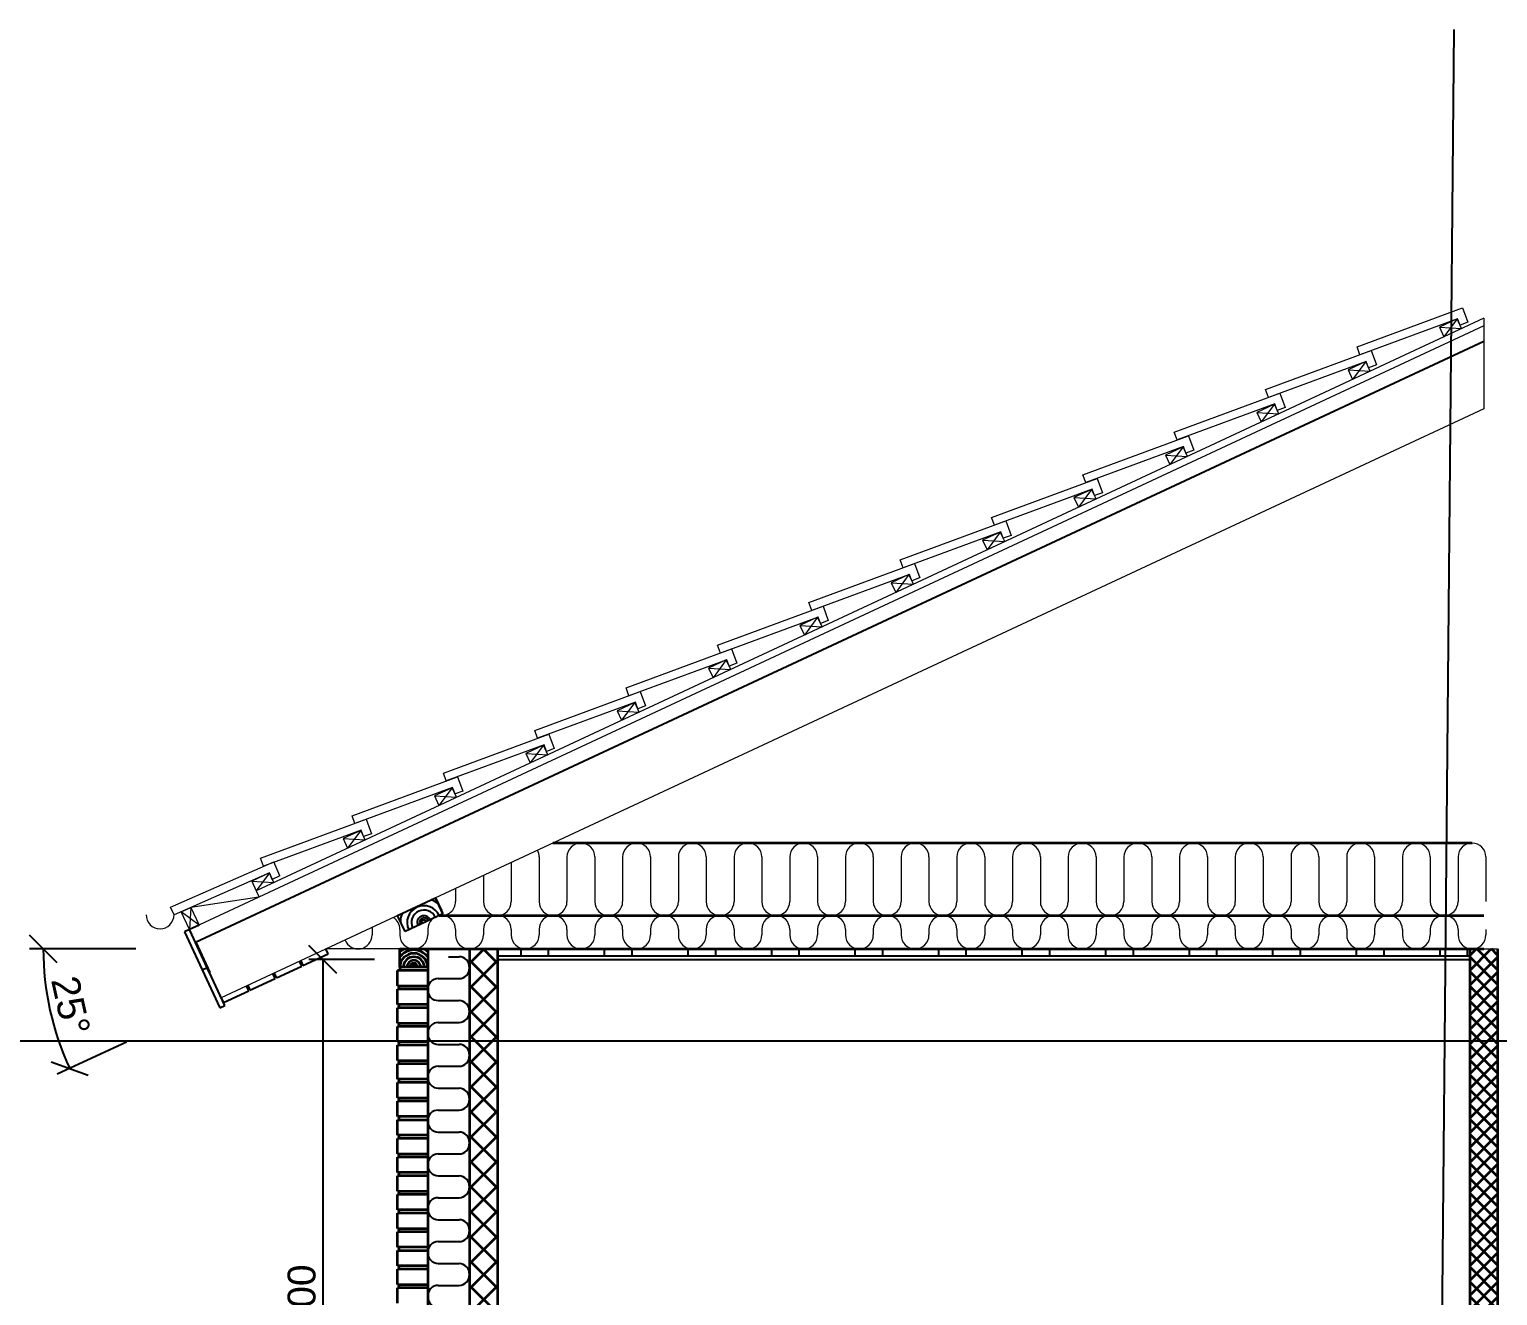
# Model space of a CAD drawing. Header units: millimetres. Extents: x -18879 to 45748, y -5929 to 18064.
# Drawn here: x 39797 to 45069, y 10269 to 14815 of the extents above; entities that cross this region are included whole.
import ezdxf

# ---------------------------------------------------------------- set-up
doc = ezdxf.new("R2010")
doc.units = ezdxf.units.MM
doc.header["$LTSCALE"] = 0.01
doc.layers.add('A29-I--', color=30, linetype='Continuous')
doc.layers.add('beklædning', color=7, linetype='Continuous')
doc.layers.add('hjælpelinjer', color=5, linetype='Continuous', plot=False)
for name, color, linetype, lineweight in [('isolering', 7, 'Continuous', 15), ('Målsætning', 1, 'Continuous', 18), ('tagplader', 7, 'Continuous', 18), ('underetage', 7, 'Continuous', 18), ('væg', 7, 'Continuous', 35)]:
    doc.layers.add(name, color=color, linetype=linetype, lineweight=lineweight)
doc.styles.get("Standard").update_dxf_attribs({"font": 'ARIAL.TTF'})
doc.dimstyles.new('ISO-25', dxfattribs={"dimscale": 40, "dimtxt": 2.5, "dimasz": 2.5, "dimexe": 1.25, "dimexo": 0.625, "dimtad": 1, "dimtxsty": 'Standard', "dimblk": 'OBLIQUE', "dimcen": 2.5, "dimadec": 0, "dimazin": 0, "dimtfac": 1, "dimtmove": 0, "dimatfit": 3, "dimfxl": 1, "dimarcsym": 0})

# ---------------------------------------------------------------- blocks, each defined once
blk = doc.blocks.new('ISO')
at = {"layer": 'A29-I--'}
for p, q in [((0, 2), (0, 3)), ((2, 1), (2, 3)), ((4, 1), (4, 2))]:
    blk.add_line(p, q, dxfattribs=at)
for centre, start, end in [((1, 3), 0, 180), ((3, 1), 180, 0)]:
    blk.add_arc(centre, 1, start, end, dxfattribs=at)
blk = doc.blocks.new('_Oblique')
at = {"color": 0, "linetype": 'ByBlock', "lineweight": -2}
blk.add_line((-0.5, -0.5), (0.5, 0.5), dxfattribs=at)
blk = doc.blocks.new('*D38')
at = {"layer": 'Defpoints', "color": 0, "transparency": 16777216}
for p in [(41061.5, 11475.8), (40850.9, 8975.8), (41061.5, 8975.8)]:
    blk.add_point(p, dxfattribs=at)
at = {"layer": 'Målsætning', "color": 0, "lineweight": -2, "transparency": 16777216}
for p, q in [((41036.5, 11475.8), (40800.9, 11475.8)), ((40850.9, 11475.8), (40850.9, 8975.8)), ((41036.5, 8975.8), (40800.9, 8975.8))]:
    blk.add_line(p, q, dxfattribs=at)
at = {"layer": 'Målsætning', "color": 0, "lineweight": -2, "transparency": 16777216, "xscale": 100, "yscale": 100, "zscale": 100}
for p, rotation in [((40850.9, 11475.8), 90), ((40850.9, 8975.8), 270)]:
    blk.add_blockref('_Oblique', p, dxfattribs=dict(at, rotation=rotation))
at = {"layer": 'Målsætning', "color": 0, "transparency": 16777216, "insert": (40774.9, 10225.8), "char_height": 100, "attachment_point": 5, "rotation": 90}
blk.add_mtext('2500', dxfattribs=at)
blk = doc.blocks.new('*D47')
at = {"layer": 'Defpoints', "color": 0, "transparency": 16777216}
for p in [(45019.3, 13452.4), (40203.9, 11513.8), (45019.3, 11513.8), (39857.6, 11366.7), (40168.1, 11190.3)]:
    blk.add_point(p, dxfattribs=at)
at = {"layer": 'Målsætning', "color": 0, "lineweight": -2, "transparency": 16777216}
for p, q in [((40178.9, 11513.8), (39796.8, 11513.8)), ((40145.5, 11179.7), (39896.6, 11063.7))]:
    blk.add_line(p, q, dxfattribs=at)
blk.add_arc((40862, 11513.8), 1015.2, 180, 205, dxfattribs=at)
at = {"layer": 'Målsætning', "color": 0, "lineweight": -2, "transparency": 16777216, "xscale": 100, "yscale": 100, "zscale": 100}
for p, rotation in [((39846.8, 11513.8), 90), ((39941.9, 11084.8), 295)]:
    blk.add_blockref('_Oblique', p, dxfattribs=dict(at, rotation=rotation))
at = {"layer": 'Målsætning', "color": 0, "transparency": 16777216, "insert": (39945.2, 11310.6), "char_height": 100, "attachment_point": 5, "rotation": 282.5}
blk.add_mtext('25°', dxfattribs=at)

msp = doc.modelspace()

# ---------------------------------------------------------------- hatches: boundary and pattern name
at = {"layer": 'væg'}
h = msp.add_hatch(dxfattribs=at)
h.set_pattern_fill('ANSI37', color=256, scale=20, style=0)
h.set_pattern_definition([(45, (39362.523, 7650.793), (-44.9013, 44.9013), []), (135, (39362.523, 7650.793), (-44.9013, -44.9013), [])])
h.paths.add_polyline_path([(41477.33422, 11513.84199), (41377.33422, 11513.84199), (41377.33422, 8968.84199), (41477.33422, 8968.84199), (41477.33422, 10068.84199)])
h = msp.add_hatch(dxfattribs=at)
h.set_pattern_fill('ANSI37', color=256, scale=300)
h.set_pattern_definition([(45, (38550.275, 9578.66), (-26.5165, 26.5165), []), (135, (38550.275, 9578.66), (-26.5165, -26.5165), [])])
h.paths.add_polyline_path([(45069.33422, 11513.84199), (44969.33422, 11513.84199), (44969.33422, 8956.84199), (45019.33422, 8956.84199), (45069.33422, 8956.84199)])

# ---------------------------------------------------------------- linework, layer by layer
for p, q in [((40392.89964, 11537.84313), (45019.33422, 13695.185)), ((41119.33422, 11633.84199), (41255.28039, 11697.23473)), ((41255.28039, 11697.23473), (41281.90534, 11640.13734)), ((41255.28039, 11697.23473), (41276.4113, 11651.91934)), ((41281.90534, 11640.13734), (41255.28039, 11697.23473)), ((41145.95917, 11576.7446), (41119.33422, 11633.84199)), ((41281.90534, 11640.13734), (41145.95917, 11576.7446)), ((40371.76873, 11583.15852), (40353.64257, 11574.70615)), ((40353.64257, 11574.70615), (40417.03531, 11438.75998)), ((40406.20842, 11599.21801), (40371.76873, 11583.15852)), ((40490.52446, 11328.48603), (40371.76873, 11583.15852)), ((40779.39236, 11454.36032), (40870.02313, 11496.62215)), ((40870.02313, 11496.62215), (40861.99339, 11513.84199)), ((40417.03531, 11438.75998), (40435.16146, 11447.21235)), ((40498.5542, 11311.26618), (40435.16146, 11447.21235)), ((40684.23004, 11409.9854), (40774.86082, 11452.24723)), ((40774.86082, 11452.24723), (40766.83107, 11469.46708)), ((40771.36261, 11471.58017), (40779.39236, 11454.36032)), ((40417.03531, 11438.75998), (40480.42805, 11302.81382)), ((40589.06772, 11365.61048), (40679.6985, 11407.87231)), ((40679.6985, 11407.87231), (40671.66875, 11425.09216)), ((40676.20029, 11427.20525), (40684.23004, 11409.9854)), ((40485.87566, 11338.45541), (40493.9054, 11321.23557)), ((40485.87566, 11338.45541), (40493.9054, 11321.23557)), ((40493.9054, 11321.23557), (40584.53618, 11363.49739)), ((40584.53618, 11363.49739), (40576.50643, 11380.71724)), ((40581.03797, 11382.83033), (40589.06772, 11365.61048)), ((40480.42805, 11302.81382), (40498.5542, 11311.26618))]:
    msp.add_line(p, q)
for radius, start, end in [(60.67062, 25, 205), (44.91066, 25, 205), (84.91669, 52.96691099, 72.89382651), (84.91669, 157.10617349, 177.03308901), (24.3015, 25, 205), (16.42153, 25, 205), (9.12842, 25, 205)]:
    msp.add_arc((41213.93225, 11608.44097), radius, start, end)
at = {"layer": 'beklædning'}
for p, q in [((41561.33422, 11511.34199), (41561.33422, 11486.34199)), ((41661.33422, 11486.34199), (41661.33422, 11511.34199)), ((41861.33422, 11513.84199), (41861.33422, 11488.84199)), ((41961.33422, 11488.84199), (41961.33422, 11513.84199)), ((42161.33422, 11513.84199), (42161.33422, 11488.84199)), ((42261.33422, 11488.84199), (42261.33422, 11513.84199)), ((42461.33422, 11513.84199), (42461.33422, 11488.84199)), ((42561.33422, 11488.84199), (42561.33422, 11513.84199)), ((42761.33422, 11513.84199), (42761.33422, 11488.84199)), ((42861.33422, 11488.84199), (42861.33422, 11513.84199)), ((43061.33422, 11513.84199), (43061.33422, 11488.84199)), ((43161.33422, 11488.84199), (43161.33422, 11513.84199)), ((43361.33422, 11513.84199), (43361.33422, 11488.84199)), ((43461.33422, 11488.84199), (43461.33422, 11513.84199)), ((43661.33422, 11513.84199), (43661.33422, 11488.84199)), ((43761.33422, 11488.84199), (43761.33422, 11513.84199)), ((43961.33422, 11513.84199), (43961.33422, 11488.84199)), ((44061.33422, 11488.84199), (44061.33422, 11513.84199)), ((44261.33422, 11513.84199), (44261.33422, 11488.84199)), ((44361.33422, 11488.84199), (44361.33422, 11513.84199)), ((44561.33422, 11513.84199), (44561.33422, 11488.84199)), ((44661.33422, 11488.84199), (44661.33422, 11513.84199)), ((44861.33422, 11513.84199), (44861.33422, 11488.84199)), ((44961.33422, 11488.84199), (44961.33422, 11513.84199)), ((41477.33422, 11488.84199), (44969.33422, 11488.84199)), ((41477.33422, 11475.84199), (44969.33422, 11475.84199))]:
    msp.add_line(p, q, dxfattribs=at)
at = {"layer": 'hjælpelinjer'}
msp.add_line((44912.11235, 14814.64422), (44828.90181, 5707.74463), dxfattribs=at)
msp.add_xline((10075.25794, 11184.35572), (1, 0), dxfattribs=at)
at = {"layer": 'isolering'}
for p, q in [((41527.33421, 11824.09551), (41527.33421, 11683.84199)), ((41627.33421, 11843.84199), (41627.33421, 11683.84199)), ((41727.33421, 11843.84199), (41727.33421, 11683.84199)), ((41827.33421, 11843.84199), (41827.33421, 11683.84199)), ((41927.33421, 11843.84199), (41927.33421, 11683.84199)), ((42027.33421, 11843.84199), (42027.33421, 11683.84199)), ((42127.33421, 11843.84199), (42127.33421, 11683.84199)), ((42227.33421, 11843.84199), (42227.33421, 11683.84199)), ((42327.33421, 11843.84199), (42327.33421, 11683.84199)), ((42427.33421, 11843.84199), (42427.33421, 11683.84199)), ((42527.33421, 11843.84199), (42527.33421, 11683.84199)), ((42627.33421, 11843.84199), (42627.33421, 11683.84199)), ((42727.33421, 11843.84199), (42727.33421, 11683.84199)), ((42827.33421, 11843.84199), (42827.33421, 11683.84199)), ((42927.33421, 11843.84199), (42927.33421, 11683.84199)), ((43027.33421, 11843.84199), (43027.33421, 11683.84199)), ((43127.33421, 11843.84199), (43127.33421, 11683.84199)), ((43227.33421, 11843.84199), (43227.33421, 11683.84199)), ((43327.33421, 11843.84199), (43327.33421, 11683.84199)), ((43427.33421, 11843.84199), (43427.33421, 11683.84199)), ((43527.33421, 11843.84199), (43527.33421, 11683.84199)), ((43627.33421, 11843.84199), (43627.33421, 11683.84199)), ((43727.33421, 11843.84199), (43727.33421, 11683.84199)), ((43827.33421, 11843.84199), (43827.33421, 11683.84199)), ((43927.33421, 11843.84199), (43927.33421, 11683.84199)), ((44027.33421, 11843.84199), (44027.33421, 11683.84199)), ((44127.33421, 11843.84199), (44127.33421, 11683.84199)), ((44227.33421, 11843.84199), (44227.33421, 11683.84199)), ((44327.33421, 11843.84199), (44327.33421, 11683.84199)), ((44427.33421, 11843.84199), (44427.33421, 11683.84199)), ((44527.33421, 11843.84199), (44527.33421, 11683.84199)), ((44627.33421, 11843.84199), (44627.33421, 11683.84199)), ((44727.33421, 11843.84199), (44727.33421, 11683.84199)), ((44827.33421, 11843.84199), (44827.33421, 11683.84199)), ((44927.33421, 11843.84199), (44927.33421, 11683.84199)), ((45027.33421, 11843.84199), (45027.33421, 11683.84199)), ((41427.33421, 11777.46475), (41427.33421, 11683.84199)), ((41327.33421, 11730.83398), (41327.33421, 11683.84199)), ((41027.33421, 11583.84199), (41027.33421, 11563.84198)), ((41127.33421, 11583.84199), (41127.33421, 11563.84198)), ((41227.33421, 11583.84199), (41227.33421, 11563.84198)), ((41327.33421, 11583.84199), (41327.33421, 11563.84198)), ((41427.33421, 11583.84199), (41427.33421, 11563.84198)), ((41527.33421, 11583.84199), (41527.33421, 11563.84198)), ((41627.33421, 11583.84199), (41627.33421, 11563.84198)), ((41727.33421, 11583.84199), (41727.33421, 11563.84198)), ((41827.33421, 11583.84199), (41827.33421, 11563.84198)), ((41927.33421, 11583.84199), (41927.33421, 11563.84198)), ((42027.33421, 11583.84199), (42027.33421, 11563.84198)), ((42127.33421, 11583.84199), (42127.33421, 11563.84198)), ((42227.33421, 11583.84199), (42227.33421, 11563.84198)), ((42327.33421, 11583.84199), (42327.33421, 11563.84198)), ((42427.33421, 11583.84199), (42427.33421, 11563.84198)), ((42527.33421, 11583.84199), (42527.33421, 11563.84198)), ((42627.33421, 11583.84199), (42627.33421, 11563.84198)), ((42727.33421, 11583.84199), (42727.33421, 11563.84198)), ((42827.33421, 11583.84199), (42827.33421, 11563.84198)), ((42927.33421, 11583.84199), (42927.33421, 11563.84198)), ((43027.33421, 11583.84199), (43027.33421, 11563.84198)), ((43127.33421, 11583.84199), (43127.33421, 11563.84198)), ((43227.33421, 11583.84199), (43227.33421, 11563.84198)), ((43327.33421, 11583.84199), (43327.33421, 11563.84198)), ((43427.33421, 11583.84199), (43427.33421, 11563.84198)), ((43527.33421, 11583.84199), (43527.33421, 11563.84198)), ((43627.33421, 11583.84199), (43627.33421, 11563.84198)), ((43727.33421, 11583.84199), (43727.33421, 11563.84198)), ((43827.33421, 11583.84199), (43827.33421, 11563.84198)), ((43927.33421, 11583.84199), (43927.33421, 11563.84198)), ((44027.33421, 11583.84199), (44027.33421, 11563.84198)), ((44127.33421, 11583.84199), (44127.33421, 11563.84198)), ((44227.33421, 11583.84199), (44227.33421, 11563.84198)), ((44327.33421, 11583.84199), (44327.33421, 11563.84198)), ((44427.33421, 11583.84199), (44427.33421, 11563.84198)), ((44527.33421, 11583.84199), (44527.33421, 11563.84198)), ((44627.33421, 11583.84199), (44627.33421, 11563.84198)), ((44727.33421, 11583.84199), (44727.33421, 11563.84198)), ((44827.33421, 11583.84199), (44827.33421, 11563.84198)), ((44927.33421, 11583.84199), (44927.33421, 11563.84198)), ((45027.33421, 11583.84199), (45027.33421, 11563.84198))]:
    msp.add_line(p, q, dxfattribs=at)
for centre, start, end in [((41577.33421, 11843.84199), 0, 28.70908233), ((41777.33421, 11843.84199), 0, 180), ((41977.33421, 11843.84199), 0, 180), ((42177.33421, 11843.84199), 0, 180), ((42377.33421, 11843.84199), 0, 180), ((42577.33421, 11843.84199), 0, 180), ((42777.33421, 11843.84199), 0, 180), ((42977.33421, 11843.84199), 0, 180), ((43177.33421, 11843.84199), 0, 180), ((43377.33421, 11843.84199), 0, 180), ((43577.33421, 11843.84199), 0, 180), ((43777.33421, 11843.84199), 0, 180), ((43977.33421, 11843.84199), 0, 180), ((44177.33421, 11843.84199), 0, 180), ((44377.33421, 11843.84199), 0, 180), ((44577.33421, 11843.84199), 0, 180), ((44777.33421, 11843.84199), 0, 180), ((44977.33421, 11843.84199), 0, 180), ((41277.33421, 11683.84199), 260.02688975, 0), ((41477.33421, 11683.84199), 180, 0), ((41677.33421, 11683.84199), 180, 0), ((41877.33421, 11683.84199), 180, 0), ((42077.33421, 11683.84199), 180, 0), ((42277.33421, 11683.84199), 180, 0), ((42477.33421, 11683.84199), 180, 0), ((42677.33421, 11683.84199), 180, 0), ((42877.33421, 11683.84199), 180, 0), ((43077.33421, 11683.84199), 180, 0), ((43277.33421, 11683.84199), 180, 0), ((43477.33421, 11683.84199), 180, 0), ((43677.33421, 11683.84199), 180, 0), ((43877.33421, 11683.84199), 180, 0), ((44077.33421, 11683.84199), 180, 0), ((44277.33421, 11683.84199), 180, 0), ((44477.33421, 11683.84199), 180, 0), ((44677.33421, 11683.84199), 180, 0), ((44877.33421, 11683.84199), 180, 0), ((41077.33421, 11583.84199), 0, 58.45681891), ((41277.33421, 11583.84199), 0, 180), ((41477.33421, 11583.84199), 0, 180), ((41677.33421, 11583.84199), 0, 180), ((41877.33421, 11583.84199), 0, 180), ((42077.33421, 11583.84199), 0, 180), ((42277.33421, 11583.84199), 0, 180), ((42477.33421, 11583.84199), 0, 180), ((42677.33421, 11583.84199), 0, 180), ((42877.33421, 11583.84199), 0, 180), ((43077.33421, 11583.84199), 0, 180), ((43277.33421, 11583.84199), 0, 180), ((43477.33421, 11583.84199), 0, 180), ((43677.33421, 11583.84199), 0, 180), ((43877.33421, 11583.84199), 0, 180), ((44077.33421, 11583.84199), 0, 180), ((44277.33421, 11583.84199), 0, 180), ((44477.33421, 11583.84199), 0, 180), ((44677.33421, 11583.84199), 0, 180), ((44877.33421, 11583.84199), 0, 180), ((40977.33421, 11563.84198), 201.06669636, 0), ((41077.33421, 11583.84199), 171.54318109, 180), ((41177.33421, 11563.84198), 180, 0), ((41377.33421, 11563.84198), 180, 0), ((41577.33421, 11563.84198), 180, 0), ((41777.33421, 11563.84198), 180, 0), ((41977.33421, 11563.84198), 180, 0), ((42177.33421, 11563.84198), 180, 0), ((42377.33421, 11563.84198), 180, 0), ((42577.33421, 11563.84198), 180, 0), ((42777.33421, 11563.84198), 180, 0), ((42977.33421, 11563.84198), 180, 0), ((43177.33421, 11563.84198), 180, 0), ((43377.33421, 11563.84198), 180, 0), ((43577.33421, 11563.84198), 180, 0), ((43777.33421, 11563.84198), 180, 0), ((43977.33421, 11563.84198), 180, 0), ((44177.33421, 11563.84198), 180, 0), ((44377.33421, 11563.84198), 180, 0), ((44577.33421, 11563.84198), 180, 0), ((44777.33421, 11563.84198), 180, 0), ((44977.33421, 11563.84198), 180, 0)]:
    msp.add_arc(centre, 50, start, end, dxfattribs=at)
at = {"layer": 'tagplader', "color": 1}
for p, q in [((44564.37489, 13674.89692), (44943.33808, 13814.90729)), ((44943.33808, 13814.90729), (44962.3989, 13763.31576)), ((44925.71977, 13776.02871), (44574.75435, 13646.80304)), ((44934.25806, 13752.91895), (44925.74554, 13776.0382)), ((44962.3989, 13763.31576), (44934.25806, 13752.91895)), ((44236.29147, 13521.90911), (44615.25466, 13661.91947)), ((44574.75435, 13646.80304), (44564.37489, 13674.89692)), ((44615.25466, 13661.91947), (44634.31548, 13610.32795)), ((44597.63635, 13623.0409), (44246.67093, 13493.81523)), ((44606.17465, 13599.93114), (44597.66213, 13623.05039)), ((44634.31548, 13610.32795), (44606.17465, 13599.93114)), ((43908.20805, 13368.9213), (44287.17124, 13508.93166)), ((44246.67093, 13493.81523), (44236.29147, 13521.90911)), ((44287.17124, 13508.93166), (44306.23206, 13457.34014)), ((44269.55294, 13470.05309), (43918.58751, 13340.82742)), ((44278.09123, 13446.94333), (44269.57871, 13470.06258)), ((44306.23206, 13457.34014), (44278.09123, 13446.94333)), ((43580.12463, 13215.93349), (43959.08782, 13355.94385)), ((43918.58751, 13340.82742), (43908.20805, 13368.9213)), ((43959.08782, 13355.94385), (43978.14864, 13304.35233)), ((43941.46952, 13317.06528), (43590.5041, 13187.83961)), ((43950.00781, 13293.95552), (43941.49529, 13317.07477)), ((43978.14864, 13304.35233), (43950.00781, 13293.95552)), ((43252.04121, 13062.94568), (43631.0044, 13202.95604)), ((43590.5041, 13187.83961), (43580.12463, 13215.93349)), ((43631.0044, 13202.95604), (43650.06522, 13151.36452)), ((43613.3861, 13164.07747), (43262.42068, 13034.8518)), ((43621.89862, 13140.95822), (43613.3861, 13164.07747)), ((43650.06522, 13151.36452), (43621.92439, 13140.96771)), ((42923.9578, 12909.95787), (43302.92098, 13049.96823)), ((43262.42068, 13034.8518), (43252.04121, 13062.94568)), ((43302.92098, 13049.96823), (43321.9818, 12998.37671)), ((43285.30268, 13011.08966), (42934.33726, 12881.86399)), ((43293.84097, 12987.9799), (43285.32845, 13011.09915)), ((43321.9818, 12998.37671), (43293.84097, 12987.9799)), ((42595.87438, 12756.97006), (42974.83756, 12896.98042)), ((42934.33726, 12881.86399), (42923.9578, 12909.95787)), ((42974.83756, 12896.98042), (42993.89838, 12845.3889)), ((42957.16941, 12858.23677), (42606.20399, 12729.0111)), ((42965.68193, 12835.11752), (42957.16941, 12858.23677)), ((42993.82276, 12845.51433), (42965.68193, 12835.11752)), ((42267.79096, 12603.98225), (42646.75415, 12743.99261)), ((42606.25384, 12728.87618), (42595.87438, 12756.97006)), ((42646.75415, 12743.99261), (42665.81496, 12692.40109)), ((42629.13584, 12705.11404), (42278.17042, 12575.88837)), ((42637.67413, 12682.00428), (42629.16161, 12705.12353)), ((42665.81496, 12692.40109), (42637.67413, 12682.00428)), ((42278.17042, 12575.88837), (42267.79096, 12603.98225)), ((41939.70754, 12450.99443), (42318.67073, 12591.0048)), ((42301.05242, 12552.12623), (41950.087, 12422.90056)), ((42309.59071, 12529.01647), (42301.07819, 12552.13571)), ((42318.67073, 12591.0048), (42337.73154, 12539.41328)), ((42337.73154, 12539.41328), (42309.59071, 12529.01647)), ((41950.087, 12422.90056), (41939.70754, 12450.99443)), ((41611.62412, 12298.00662), (41990.58731, 12438.01699)), ((41972.969, 12399.13842), (41622.00358, 12269.91275)), ((41981.50729, 12376.02866), (41972.99477, 12399.1479)), ((41990.58731, 12438.01699), (42009.64812, 12386.42547)), ((42009.64812, 12386.42547), (41981.50729, 12376.02866)), ((41283.5407, 12145.01881), (41662.50389, 12285.02918)), ((41622.00358, 12269.91275), (41611.62412, 12298.00662)), ((41662.50389, 12285.02918), (41681.56471, 12233.43765)), ((41644.88558, 12246.1506), (41293.92016, 12116.92493)), ((41653.42388, 12223.04085), (41644.91135, 12246.16009)), ((41681.56471, 12233.43765), (41653.42388, 12223.04085)), ((40955.45728, 11992.031), (41334.42047, 12132.04137)), ((41293.92016, 12116.92493), (41283.5407, 12145.01881)), ((41334.42047, 12132.04137), (41353.48129, 12080.44984)), ((41316.80217, 12093.16279), (40965.83674, 11963.93712)), ((41325.34046, 12070.05303), (41316.82794, 12093.17228)), ((41353.48129, 12080.44984), (41325.34046, 12070.05303)), ((40627.37386, 11839.04319), (41006.33705, 11979.05356)), ((40965.83674, 11963.93712), (40955.45728, 11992.031)), ((41006.33705, 11979.05356), (41025.39787, 11927.46203)), ((40988.71875, 11940.17498), (40637.75333, 11810.94931)), ((40997.25704, 11917.06522), (40988.74452, 11940.18447)), ((41025.39787, 11927.46203), (40997.25704, 11917.06522)), ((40304.20584, 11663.63532), (40674.13906, 11826.00961)), ((40637.75333, 11810.94931), (40627.37386, 11839.04319)), ((40696.24447, 11775.64742), (40674.13906, 11826.00961)), ((40658.72627, 11786.48183), (40316.26334, 11636.16503)), ((40668.77418, 11763.58992), (40658.72627, 11786.48183)), ((40696.24447, 11775.64742), (40668.77418, 11763.58992)), ((40316.26334, 11636.16503), (40304.20584, 11663.63532))]:
    msp.add_line(p, q, dxfattribs=at)
at = {"layer": 'tagplader'}
for p, q in [((45019.33422, 13777.93835), (40611.34422, 11722.45885)), ((44923.81071, 13775.32337), (44860.36917, 13745.74009)), ((44923.81071, 13775.32337), (44876.42866, 13711.30039)), ((44939.87021, 13740.88367), (44923.81071, 13775.32337)), ((44860.36917, 13745.74009), (44876.42866, 13711.30039)), ((44860.36917, 13745.74009), (44939.87021, 13740.88367)), ((44595.7273, 13622.33555), (44532.28575, 13592.75228)), ((44595.7273, 13622.33555), (44548.34524, 13558.31258)), ((44611.78679, 13587.89586), (44595.7273, 13622.33555)), ((44532.28575, 13592.75228), (44548.34524, 13558.31258)), ((44532.28575, 13592.75228), (44611.78679, 13587.89586)), ((44267.64388, 13469.34774), (44204.20233, 13439.76447)), ((44267.64388, 13469.34774), (44220.26183, 13405.32477)), ((44283.70337, 13434.90805), (44267.64388, 13469.34774)), ((44204.20233, 13439.76447), (44220.26183, 13405.32477)), ((44204.20233, 13439.76447), (44283.70337, 13434.90805)), ((43939.56046, 13316.35993), (43876.11891, 13286.77666)), ((43876.11891, 13286.77666), (43892.17841, 13252.33696)), ((43876.11891, 13286.77666), (43955.61995, 13281.92024)), ((43939.56046, 13316.35993), (43892.17841, 13252.33696)), ((43955.61995, 13281.92024), (43939.56046, 13316.35993)), ((43611.47704, 13163.37212), (43548.03549, 13133.78884)), ((43548.03549, 13133.78884), (43564.09499, 13099.34915)), ((43548.03549, 13133.78884), (43627.53653, 13128.93243)), ((43611.47704, 13163.37212), (43564.09499, 13099.34915)), ((43627.53653, 13128.93243), (43611.47704, 13163.37212)), ((43283.39362, 13010.38431), (43219.95208, 12980.80103)), ((43219.95208, 12980.80103), (43236.01157, 12946.36134)), ((43219.95208, 12980.80103), (43299.45311, 12975.94462)), ((43283.39362, 13010.38431), (43236.01157, 12946.36134)), ((43299.45311, 12975.94462), (43283.39362, 13010.38431)), ((42955.3102, 12857.3965), (42891.86866, 12827.81322)), ((42891.86866, 12827.81322), (42907.92815, 12793.37353)), ((42891.86866, 12827.81322), (42971.3697, 12822.95681)), ((42955.3102, 12857.3965), (42907.92815, 12793.37353)), ((42971.29408, 12823.08224), (42955.23458, 12857.52193)), ((42627.22678, 12704.40869), (42563.78524, 12674.82541)), ((42563.78524, 12674.82541), (42579.84473, 12640.38572)), ((42563.78524, 12674.82541), (42643.28628, 12669.96899)), ((42627.22678, 12704.40869), (42579.84473, 12640.38572)), ((42643.28628, 12669.96899), (42627.22678, 12704.40869)), ((42299.14336, 12551.42088), (42235.70182, 12521.8376)), ((42299.14336, 12551.42088), (42251.76131, 12487.39791)), ((42315.20286, 12516.98118), (42299.14336, 12551.42088)), ((42235.70182, 12521.8376), (42251.76131, 12487.39791)), ((42235.70182, 12521.8376), (42315.20286, 12516.98118)), ((41971.05994, 12398.43307), (41907.6184, 12368.84979)), ((41971.05994, 12398.43307), (41923.67789, 12334.41009)), ((41987.11944, 12363.99337), (41971.05994, 12398.43307)), ((41907.6184, 12368.84979), (41923.67789, 12334.41009)), ((41907.6184, 12368.84979), (41987.11944, 12363.99337)), ((41642.97653, 12245.44526), (41579.53498, 12215.86198)), ((41642.97653, 12245.44526), (41595.59447, 12181.42228)), ((41659.03602, 12211.00556), (41642.97653, 12245.44526)), ((41579.53498, 12215.86198), (41595.59447, 12181.42228)), ((41579.53498, 12215.86198), (41659.03602, 12211.00556)), ((41314.89311, 12092.45745), (41251.45156, 12062.87417)), ((41314.89311, 12092.45745), (41267.51106, 12028.43447)), ((41330.9526, 12058.01775), (41314.89311, 12092.45745)), ((41251.45156, 12062.87417), (41330.9526, 12058.01775)), ((41251.45156, 12062.87417), (41267.51106, 12028.43447)), ((40986.80969, 11939.46964), (40923.36814, 11909.88636)), ((40986.80969, 11939.46964), (40939.42764, 11875.44666)), ((41002.86918, 11905.02994), (40986.80969, 11939.46964)), ((40923.36814, 11909.88636), (40939.42764, 11875.44666)), ((40923.36814, 11909.88636), (41002.86918, 11905.02994)), ((40658.72627, 11786.48183), (40595.28472, 11756.89855)), ((40658.72627, 11786.48183), (40611.34422, 11722.45885)), ((40674.78576, 11752.04213), (40658.72627, 11786.48183)), ((40595.28472, 11756.89855), (40611.34422, 11722.45885)), ((40595.28472, 11756.89855), (40674.78576, 11752.04213)), ((40611.34422, 11722.45885), (40621.90967, 11699.80116)), ((40342.18545, 11646.60006), (40376.62514, 11662.65956)), ((40376.62514, 11662.65956), (40371.76873, 11583.15852)), ((40376.62514, 11662.65956), (40406.20842, 11599.21801)), ((40371.76873, 11583.15852), (40342.18545, 11646.60006)), ((40406.20842, 11599.21801), (40342.18545, 11646.60006))]:
    msp.add_line(p, q, dxfattribs=at)
at = {"layer": 'tagplader', "color": 5}
msp.add_line((40621.3894, 11699.5728), (40376.10487, 11662.43119), dxfattribs=at)
at = {"layer": 'underetage'}
for p, q in [((45019.33422, 13777.93835), (45019.33422, 13452.44186)), ((45019.33422, 13750.3539), (40353.64257, 11574.70615)), ((45019.33422, 13750.3539), (45019.33422, 13452.44186)), ((45019.33422, 13452.44186), (40485.87566, 11338.45541)), ((41227.33421, 11684.20322), (41227.33421, 11683.84199)), ((45019.33422, 11513.84199), (40861.99339, 11513.84199)), ((44969.33422, 11513.84199), (45069.33422, 11513.84199))]:
    msp.add_line(p, q, dxfattribs=at)
msp.add_arc((40266.26334, 11636.16503), 50, 180, 0, dxfattribs=at)
at = {"layer": 'væg'}
for p, q in [((44977.33421, 11893.84199), (41676.90602, 11893.84199)), ((41268.40492, 11633.84199), (45019.33422, 11633.84199)), ((40392.89964, 11537.84313), (40443.61383, 11429.08619)), ((41127.33422, 11513.84199), (45019.33422, 11513.84199)), ((41127.33422, 11447.84199), (41127.33422, 11513.84199)), ((41227.33422, 11513.84199), (41227.33422, 11447.84199)), ((41377.29845, 11513.84199), (41377.33422, 8968.84199)), ((41477.33422, 11513.84199), (41477.33422, 8968.84199)), ((44969.33422, 11513.84199), (44969.33422, 8956.84199)), ((45069.33422, 11513.84199), (45069.33422, 8956.84199)), ((41227.33422, 11447.84199), (41127.33422, 11447.84199)), ((41127.33422, 11447.84199), (41127.33422, 11435.84199)), ((41227.33422, 11447.84199), (41227.33422, 11435.84199)), ((41227.33422, 11435.84199), (41119.33422, 11435.84199)), ((41119.33422, 11380.84199), (41119.33422, 11435.84199)), ((41227.33422, 11435.84199), (41227.33422, 8968.84199)), ((41119.33422, 11380.84199), (41227.33422, 11380.84199)), ((41227.33422, 11368.84199), (41119.33422, 11368.84199)), ((41119.33422, 11313.84199), (41119.33422, 11368.84199)), ((41124.33422, 11368.84199), (41124.33422, 11380.84199)), ((41227.33422, 11313.84199), (41119.33422, 11313.84199)), ((41227.33422, 11301.84199), (41119.33422, 11301.84199)), ((41119.33422, 11246.84199), (41119.33422, 11301.84199)), ((41124.33422, 11301.84199), (41124.33422, 11313.84199)), ((41119.33422, 11246.84199), (41227.33422, 11246.84199)), ((41227.33422, 11234.84199), (41119.33422, 11234.84199)), ((41119.33422, 11179.84199), (41119.33422, 11234.84199)), ((41124.33422, 11234.84199), (41124.33422, 11246.84199)), ((41227.33422, 11179.84199), (41119.33422, 11179.84199)), ((41124.33422, 11167.84199), (41124.33422, 11179.84199)), ((41227.33422, 11167.84199), (41119.33422, 11167.84199)), ((41119.33422, 11112.84199), (41119.33422, 11167.84199)), ((41119.33422, 11112.84199), (41227.33422, 11112.84199)), ((41227.33422, 11100.84199), (41119.33422, 11100.84199)), ((41119.33422, 11045.84199), (41119.33422, 11100.84199)), ((41124.33422, 11100.84199), (41124.33422, 11112.84199)), ((41227.33422, 11045.84199), (41119.33422, 11045.84199)), ((41227.33422, 11033.84199), (41119.33422, 11033.84199)), ((41119.33422, 10978.84199), (41119.33422, 11033.84199)), ((41124.33422, 11033.84199), (41124.33422, 11045.84199)), ((41119.33422, 10978.84199), (41227.33422, 10978.84199)), ((41227.33422, 10966.84199), (41119.33422, 10966.84199)), ((41119.33422, 10911.84199), (41119.33422, 10966.84199)), ((41124.33422, 10966.84199), (41124.33422, 10978.84199)), ((41227.33422, 10911.84199), (41119.33422, 10911.84199)), ((41119.33422, 10844.84199), (41119.33422, 10899.84199)), ((41119.33422, 10899.84199), (41227.33422, 10899.84199)), ((41124.33422, 10899.84199), (41124.33422, 10911.84199)), ((41227.33422, 10844.84199), (41119.33422, 10844.84199)), ((41227.33422, 10832.84199), (41119.33422, 10832.84199)), ((41119.33422, 10777.84199), (41119.33422, 10832.84199)), ((41124.33422, 10832.84199), (41124.33422, 10844.84199)), ((41119.33422, 10777.84199), (41227.33422, 10777.84199)), ((41227.33422, 10765.84199), (41119.33422, 10765.84199)), ((41119.33422, 10710.84199), (41119.33422, 10765.84199)), ((41124.33422, 10765.84199), (41124.33422, 10777.84199)), ((41227.33422, 10710.84199), (41119.33422, 10710.84199)), ((41124.33422, 10698.84199), (41124.33422, 10710.84199)), ((41227.33422, 10698.84199), (41119.33422, 10698.84199)), ((41119.33422, 10643.84199), (41119.33422, 10698.84199)), ((41119.33422, 10643.84199), (41227.33422, 10643.84199)), ((41227.33422, 10631.84199), (41119.33422, 10631.84199)), ((41119.33422, 10576.84199), (41119.33422, 10631.84199)), ((41124.33422, 10631.84199), (41124.33422, 10643.84199)), ((41227.33422, 10576.84199), (41119.33422, 10576.84199)), ((41227.33422, 10564.84199), (41119.33422, 10564.84199)), ((41119.33422, 10509.84199), (41119.33422, 10564.84199)), ((41124.33422, 10564.84199), (41124.33422, 10576.84199)), ((41119.33422, 10509.84199), (41227.33422, 10509.84199)), ((41227.33422, 10497.84199), (41119.33422, 10497.84199)), ((41119.33422, 10442.84199), (41119.33422, 10497.84199)), ((41124.33422, 10497.84199), (41124.33422, 10509.84199)), ((41227.33422, 10442.84199), (41119.33422, 10442.84199)), ((41124.33422, 10430.84199), (41124.33422, 10442.84199)), ((41119.33422, 10375.84199), (41119.33422, 10430.84199)), ((41119.33422, 10430.84199), (41227.33422, 10430.84199)), ((41227.33422, 10375.84199), (41119.33422, 10375.84199)), ((41227.33422, 10363.84199), (41119.33422, 10363.84199)), ((41119.33422, 10308.84199), (41119.33422, 10363.84199)), ((41124.33422, 10363.84199), (41124.33422, 10375.84199)), ((41119.33422, 10308.84199), (41227.33422, 10308.84199)), ((41227.33422, 10296.84199), (41119.33422, 10296.84199)), ((41119.33422, 10241.84199), (41119.33422, 10296.84199)), ((41124.33422, 10296.84199), (41124.33422, 10308.84199))]:
    msp.add_line(p, q, dxfattribs=at)
for radius, start, end in [(74.44445, 117.55500679, 132.19390341), (62.22222, 36.52748723, 143.47251277), (50, 0, 180), (74.44445, 47.80609659, 62.44499321), (37.77778, 0, 180), (25.17256, 0, 180), (14.4613, 0, 180), (8.34057, 0, 180), (50, 0, 49.46419789)]:
    msp.add_arc((41177.33422, 11447.84199), radius, start, end, dxfattribs=at)

# ---------------------------------------------------------------- block references
at = {"layer": 'væg', "xscale": 39.32812500000002, "yscale": 37.49999999999955, "zscale": 39.32812500000002, "rotation": 270, "row_count": 1, "column_count": 16, "row_spacing": 0, "column_spacing": 157.3125}
msp.add_blockref('ISO', (41227.33422, 11485.84199), dxfattribs=at)

# ---------------------------------------------------------------- dimensions: what is measured, and where the dimension line sits
at = {"layer": 'Målsætning'}
dim = msp.add_angular_dim_2l(base=(39857.55572, 11366.71354), line1=((45019.33422, 11513.84199), (40203.91536, 11513.84199)), line2=((45019.33422, 13452.44186), (40168.14406, 11190.29474)), dimstyle='ISO-25', dxfattribs=at)
dim.commit()
dim.dimension.update_dxf_attribs({"geometry": '*D47', "text_midpoint": (39945.15503, 11310.58382)})
dim = msp.add_linear_dim(base=(40850.91641, 8975.84199), p1=(41061.47921, 11475.84199), p2=(41061.47921, 8975.84199), angle=90, dimstyle='ISO-25', dxfattribs=at)
dim.commit()
dim.dimension.update_dxf_attribs({"geometry": '*D38', "text_midpoint": (40774.85911, 10225.84199)})

doc.saveas('drawing.dxf')
